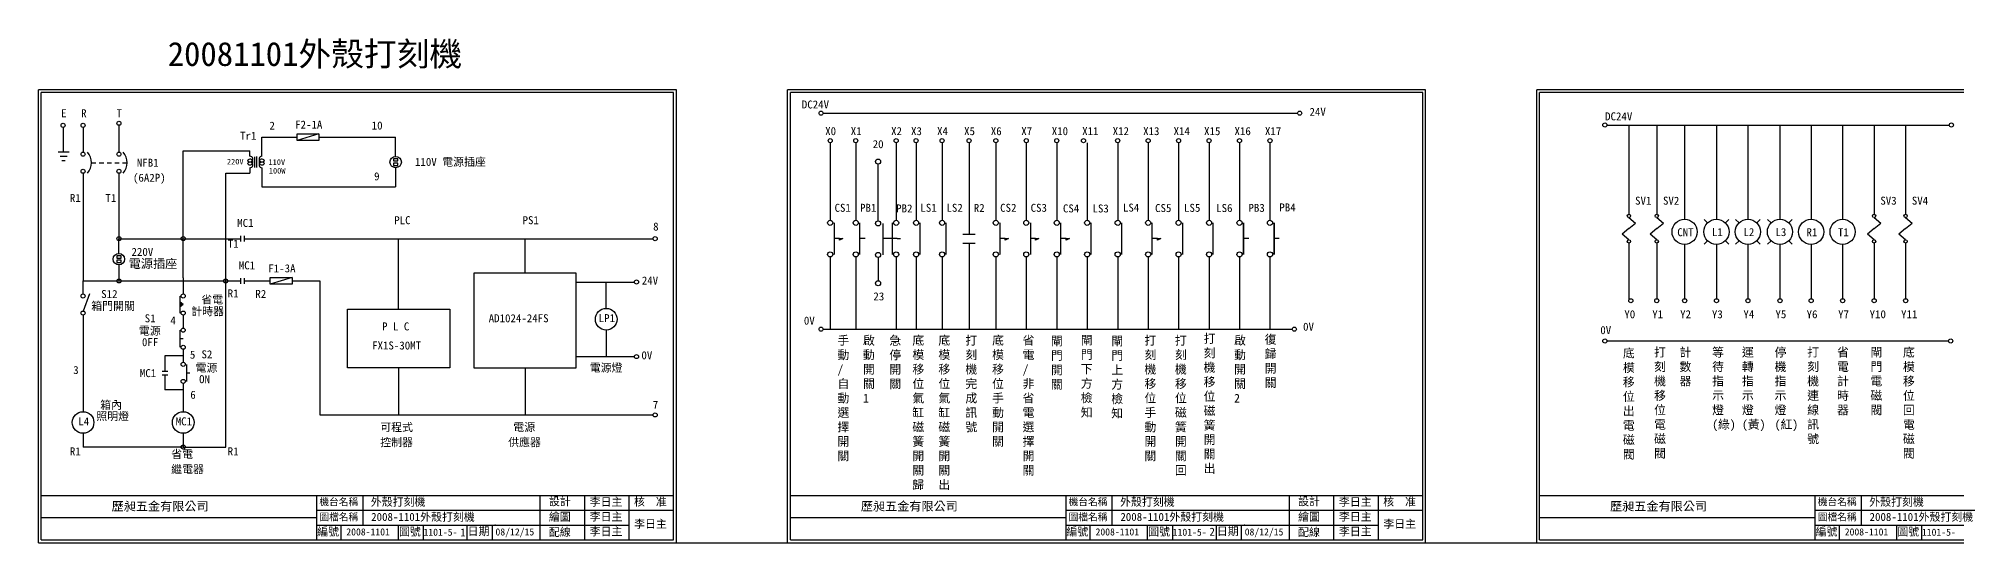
# Model space of a CAD drawing. Extents: x 144 to 1779, y -108 to 119.
# Drawn here: x 144 to 1007, y -108 to 119 of the extents above; entities that cross this region are included whole.
import ezdxf

# ---------------------------------------------------------------- set-up
doc = ezdxf.new("R2010")
doc.units = 0
doc.linetypes.add('HIDDEN9', pattern=[3.5, 2, -1.5])
doc.layers.get('0').update_dxf_attribs({"linetype": 'CONTINUOUS'})
doc.layers.add('圖框層', color=7, linetype='CONTINUOUS')
doc.layers.add('標尺寸層', color=3, linetype='CONTINUOUS')
doc.styles.add('CNS', font='romanc.shx', dxfattribs={"bigfont": 'chineset.shx'})
doc.styles.add('STSL', font='KAIU.TTF')
doc.styles.add('標楷體', font='KAIU.TTF')

# ---------------------------------------------------------------- blocks, each defined once
blk = doc.blocks.new('變壓器')
for p, q in [((0, -2.37), (0, 0)), ((5.38, -2.37), (5.38, 0)), ((0, -7.63), (0, -9.97)), ((2.22, -7.44), (2.22, -2.6)), ((3.16, -7.5), (3.16, -2.55)), ((5.38, -7.63), (5.38, -9.97))]:
    blk.add_line(p, q)
for centre, start, end in [((0, -3.69), 210, 90), ((0, -5), 210, 150), ((0, -6.31), 270, 150), ((5.38, -3.69), 90, 330), ((5.38, -5), 30, 330), ((5.38, -6.31), 30, 270)]:
    blk.add_arc(centre, 1.31, start, end)
blk = doc.blocks.new('20081101外殼打刻機圖塊')
at = {"layer": '圖框層'}
for p, q in [((287, 203.97), (0, 203.97)), ((0, 0), (0, 203.97)), ((285.75, 202.72), (1.25, 202.72)), ((1.25, 1.25), (1.25, 202.72)), ((285.75, 1.25), (285.75, 202.72)), ((287, 0), (287, 203.97)), ((1.25, 21.25), (111.73, 21.25)), ((111.73, 21.25), (285.75, 21.25)), ((125.28, 1.25), (125.28, 21.25)), ((146.05, 7.92), (146.05, 21.25)), ((225.75, 1.25), (225.75, 21.25)), ((245.75, 1.25), (245.75, 21.25)), ((265.75, 1.25), (265.75, 21.25)), ((125.28, 11.25), (1.25, 11.25)), ((125.28, 14.58), (285.75, 14.58)), ((0, 0), (287, 0)), ((1.25, 1.25), (285.75, 1.25)), ((125.28, 7.92), (265.75, 7.92)), ((136.15, 1.25), (136.15, 8)), ((161.92, 1.25), (161.92, 7.92)), ((173.23, 1.25), (173.23, 7.92)), ((192.94, 1.25), (192.94, 7.92)), ((204.21, 1.25), (204.21, 7.92))]:
    blk.add_line(p, q, dxfattribs=at)
blk.add_point((205.54, 7.92), dxfattribs=at)
at = {"layer": '圖框層', "style": 'STSL'}
for s, height, p in [('歷昶五金有限公司', 4, (32.94, 14.44)), ('機台名稱', 3.2, (126.4, 16.81)), ('外殼打刻機', 3.6, (149.54, 16.57)), ('設計', 3.6, (229.63, 16.79)), ('李日主', 3.6, (247.98, 16.58)), ('核  准', 3.6, (267.92, 16.65)), ('圖檔名稱', 3.2, (126.4, 10.01)), ('2008-1101外殼打刻機', 3.6, (149.69, 9.8)), ('繪圖', 3.6, (229.63, 9.88)), ('李日主', 3.6, (247.98, 9.91)), ('李日主', 3.6, (267.98, 6.65)), ('編號', 3.6, (125.43, 3.16)), ('2008-1101', 3.2, (138.52, 3.26)), ('圖號', 3.6, (162.19, 3.16)), ('1101-5-', 3.2, (173.23, 3.12)), ('日期', 3.6, (193.07, 3.33)), ('08/12/15', 3.2, (205.62, 3.25)), ('配線', 3.6, (229.63, 2.96)), ('李日主', 3.6, (247.98, 3.25))]:
    blk.add_text(s, height=height, dxfattribs=at).set_placement(p)

msp = doc.modelspace()

# ---------------------------------------------------------------- hatches: boundary and pattern name
at = {"layer": '標尺寸層'}
for points in [[(504.52, 28.16), (504.52, 28.88), (506.05, 28.88)], [(579, 28.16), (579, 28.88), (580.54, 28.88)], [(592.71, 28.16), (592.71, 28.88), (594.24, 28.88)], [(606.41, 28.16), (606.41, 28.88), (607.95, 28.88)], [(647.53, 28.16), (647.53, 28.88), (649.06, 28.88)], [(207.84, 0.37), (207.84, -2), (209.26, -0.82)]]:
    msp.add_hatch(color=7, dxfattribs=at).paths.add_polyline_path(points)
h = msp.add_hatch(color=7, dxfattribs=at)
edge = h.paths.add_edge_path(flags=17)
edge.add_line((209.26, -0.82), (207.84, -2))
edge = h.paths.add_edge_path(flags=17)
edge.add_line((209.26, -0.82), (207.84, 0.37))
edge = h.paths.add_edge_path(flags=16)
edge.add_line((207.84, 3.03), (207.84, -4.66))
h.paths.add_polyline_path([(207.84, 3.03), (207.84, -4.66)], flags=17)
edge = h.paths.add_edge_path()
edge.add_line((209.26, -0.82), (207.84, -2))
edge.add_line((209.26, -0.82), (207.84, 0.37))
edge.add_line((207.84, 3.03), (207.84, -4.66))

# ---------------------------------------------------------------- linework, layer by layer
at = {"color": 7}
for p, q in [((399.58, -2.58), (399.58, 9.33)), ((399.58, -12.31), (399.58, -24.25))]:
    msp.add_line(p, q, dxfattribs=at)
at = {"layer": '標尺寸層', "color": 7}
for p, q in [((155.26, 78.99), (155.26, 67.83)), ((164.26, 78.99), (164.26, 67.83)), ((180.38, 79.9), (180.38, 67.83)), ((497.14, 85.37), (710.57, 85.37)), ((849.71, 80.03), (1003.72, 80.03)), ((859.57, 80.03), (859.57, 39.84)), ((872.11, 80.03), (872.11, 39.84)), ((884.66, 80.03), (884.66, 37.59)), ((898.96, 80.03), (898.96, 37.59)), ((913.12, 80.03), (913.12, 37.59)), ((927.53, 80.03), (927.53, 37.59)), ((941.56, 80.03), (941.56, 37.59)), ((955.72, 80.03), (955.72, 37.59)), ((969.89, 80.03), (969.89, 39.84)), ((984.05, 80.03), (984.05, 39.84)), ((244.72, 68.37), (244.72, 74.54)), ((244.72, 74.54), (260.51, 74.54)), ((270.33, 76.02), (260.51, 73.05)), ((270.33, 74.54), (304.87, 74.54)), ((304.87, 65.94), (304.87, 74.54)), ((500.34, 72.06), (500.34, 37.14)), ((511.82, 72.06), (511.82, 37.14)), ((529.99, 72.06), (529.99, 37.14)), ((538.95, 72.06), (538.95, 37.14)), ((550.66, 72.06), (550.66, 37.14)), ((562.81, 72.06), (562.81, 30.86)), ((574.82, 72.06), (574.82, 37.14)), ((588.53, 72.06), (588.53, 37.14)), ((602.23, 72.06), (602.23, 37.14)), ((615.94, 72.06), (615.94, 37.14)), ((629.64, 72.06), (629.64, 37.14)), ((643.35, 72.06), (643.35, 37.14)), ((657.05, 72.06), (657.05, 37.14)), ((670.75, 72.06), (670.75, 37.14)), ((684.45, 72.06), (684.45, 37.14)), ((698.15, 72.06), (698.15, 37.14)), ((153, 68), (158, 68)), ((153.89, 66), (157.11, 66)), ((154.78, 64), (156.22, 64)), ((209.31, 11.16), (209.31, 68.37)), ((209.31, 68.37), (239.34, 68.37)), ((304.87, 60.81), (304.87, 52.21)), ((521.87, 36.89), (521.87, 62.43)), ((164.26, 58.3), (164.26, 51.52)), ((180.38, 58.3), (180.38, 28.84)), ((228.43, 28.84), (228.43, 58.41)), ((228.43, 58.41), (239.34, 58.41)), ((244.72, 58.41), (244.72, 52.21)), ((244.72, 52.21), (304.87, 52.21)), ((164.26, 51.52), (164.26, 9.81)), ((502.19, 35.99), (502.19, 21.76)), ((513.67, 21.76), (513.67, 35.99)), ((523.95, 35.74), (523.95, 21.51)), ((528.15, 35.99), (528.15, 21.76)), ((540.81, 21.76), (540.81, 35.99)), ((552.51, 21.76), (552.51, 35.99)), ((576.68, 35.99), (576.68, 21.76)), ((590.38, 35.99), (590.38, 21.76)), ((604.09, 21.76), (604.09, 35.99)), ((617.79, 21.76), (617.79, 35.99)), ((631.5, 21.76), (631.5, 35.99)), ((645.2, 21.76), (645.2, 35.99)), ((658.9, 21.76), (658.9, 35.99)), ((672.6, 21.76), (672.6, 35.99)), ((686.3, 21.76), (686.3, 35.99)), ((686.3, 35.99), (686.3, 21.76)), ((700, 21.76), (700, 35.99)), ((700, 35.99), (700, 21.76)), ((859.57, 38.34), (862.57, 35.85)), ((859.57, 33.36), (862.57, 35.85)), ((872.11, 38.34), (875.12, 35.85)), ((872.11, 33.36), (875.12, 35.85)), ((894.96, 35.93), (893.4, 37.48)), ((902.97, 35.93), (904.52, 37.48)), ((909.12, 35.93), (907.57, 37.48)), ((917.13, 35.93), (918.68, 37.48)), ((923.53, 35.93), (921.97, 37.48)), ((931.54, 35.93), (933.09, 37.48)), ((969.89, 38.34), (972.89, 35.85)), ((969.89, 33.36), (972.89, 35.85)), ((984.05, 38.34), (987.05, 35.85)), ((984.05, 33.36), (987.05, 35.85)), ((180.38, 28.84), (228.43, 28.84)), ((180.38, 22.18), (180.38, 28.84)), ((228.43, -64.97), (228.43, 28.84)), ((228.43, 28.84), (235.29, 28.84)), ((235.29, 27.54), (235.29, 30.14)), ((236.95, 27.54), (236.95, 30.14)), ((236.95, 28.84), (243.82, 28.84)), ((241.76, 28.84), (270.33, 28.84)), ((270.33, 28.84), (420.66, 28.84)), ((306.2, -2.93), (306.2, 28.84)), ((363.11, 13.29), (363.11, 28.84)), ((504.52, 28.88), (502.19, 28.88)), ((504.52, 28.88), (506.05, 28.88)), ((506.05, 28.88), (504.52, 28.16)), ((504.52, 28.16), (504.52, 28.88)), ((516, 28.88), (513.67, 28.88)), ((530.48, 28.88), (523.95, 28.88)), ((530.48, 28.88), (532.01, 28.88)), ((560.02, 30.86), (565.59, 30.86)), ((560.02, 26.89), (565.59, 26.89)), ((562.81, 26.89), (562.81, -11.89)), ((579, 28.88), (576.68, 28.88)), ((579, 28.88), (580.54, 28.88)), ((580.54, 28.88), (579, 28.16)), ((579, 28.16), (579, 28.88)), ((592.71, 28.88), (590.38, 28.88)), ((592.71, 28.88), (594.24, 28.88)), ((594.24, 28.88), (592.71, 28.16)), ((592.71, 28.16), (592.71, 28.88)), ((606.41, 28.88), (604.09, 28.88)), ((606.41, 28.88), (607.95, 28.88)), ((607.95, 28.88), (606.41, 28.16)), ((606.41, 28.16), (606.41, 28.88)), ((647.53, 28.88), (645.2, 28.88)), ((647.53, 28.88), (645.2, 28.88)), ((647.53, 28.88), (649.06, 28.88)), ((649.06, 28.88), (647.53, 28.16)), ((647.53, 28.16), (647.53, 28.88)), ((688.63, 28.88), (686.3, 28.88)), ((702.33, 28.88), (700, 28.88)), ((859.57, 33.36), (856.56, 30.87)), ((859.57, 28.38), (856.56, 30.87)), ((859.57, 26.88), (859.57, 1.81)), ((872.11, 33.36), (869.11, 30.87)), ((872.11, 28.38), (869.11, 30.87)), ((872.11, 26.88), (872.11, 1.81)), ((884.66, 26.26), (884.66, 1.81)), ((894.96, 27.92), (893.4, 26.37)), ((898.96, 26.26), (898.96, 1.81)), ((902.97, 27.92), (904.52, 26.37)), ((909.12, 27.92), (907.57, 26.37)), ((913.12, 26.26), (913.12, 1.81)), ((917.13, 27.92), (918.68, 26.37)), ((923.53, 27.92), (921.97, 26.37)), ((927.53, 26.26), (927.53, 1.81)), ((931.54, 27.92), (933.09, 26.37)), ((941.56, 26.26), (941.56, 1.81)), ((955.72, 26.26), (955.72, 1.81)), ((969.89, 33.36), (966.88, 30.87)), ((969.89, 28.38), (966.88, 30.87)), ((969.89, 26.88), (969.89, 1.81)), ((984.05, 33.36), (981.04, 30.87)), ((984.05, 28.38), (981.04, 30.87)), ((984.05, 26.88), (984.05, 1.81)), ((500.34, 20.61), (500.34, -11.89)), ((511.82, 20.61), (511.82, -11.89)), ((521.87, 20.36), (521.87, 9.92)), ((529.99, 20.61), (529.99, -11.89)), ((538.95, 20.61), (538.95, -11.89)), ((550.66, 20.61), (550.66, -11.89)), ((574.82, 20.61), (574.82, -11.89)), ((588.53, 20.61), (588.53, -11.89)), ((602.23, 20.61), (602.23, -11.89)), ((615.94, 20.61), (615.94, -11.89)), ((629.64, 20.61), (629.64, -11.89)), ((643.35, 20.61), (643.35, -11.89)), ((657.05, 20.61), (657.05, -11.89)), ((670.75, 20.61), (670.75, -11.89)), ((684.45, 20.61), (684.45, -11.89)), ((698.15, 20.61), (698.15, -11.89)), ((164.26, 9.81), (235.29, 9.81)), ((164.26, 3.95), (164.26, 9.81)), ((180.38, 17.05), (180.38, 9.81)), ((209.31, 11.16), (209.31, 3.95)), ((235.29, 8.51), (235.29, 11.11)), ((236.95, 8.51), (236.95, 11.11)), ((236.95, 9.81), (243.82, 9.81)), ((241.76, 9.81), (248.45, 9.81)), ((258.27, 11.3), (248.45, 8.32)), ((258.27, 9.81), (270.69, 9.81)), ((270.69, 9.81), (270.69, -50.53)), ((386.13, 9.33), (412.29, 9.33)), ((167.15, 3.95), (164.26, -3.74)), ((207.84, 3.03), (207.84, -4.66)), ((209.26, -0.82), (207.84, 0.37)), ((207.84, 0.37), (207.84, -2)), ((164.26, -5.58), (164.26, -49.06)), ((209.26, -0.82), (207.84, -2)), ((209.31, -5.58), (209.31, -11.44)), ((207.84, -12.36), (207.84, -20.05)), ((207.84, -16.16), (209.26, -16.16)), ((497.34, -11.89), (708.17, -11.89)), ((849.71, -17.23), (1003.42, -17.23)), ((209.31, -23.9), (201.08, -23.9)), ((201.08, -23.9), (201.08, -30.76)), ((209.31, -20.97), (209.31, -26.83)), ((386.13, -24.25), (412.29, -24.25)), ((199.78, -30.76), (202.38, -30.76)), ((199.78, -32.42), (202.38, -32.42)), ((201.08, -32.42), (201.08, -39.29)), ((210.85, -27.75), (210.85, -35.43)), ((210.85, -31.55), (212.28, -31.55)), ((306.2, -29.29), (306.2, -50.53)), ((363.11, -29.29), (363.11, -50.53)), ((209.31, -39.29), (201.08, -39.29)), ((209.31, -36.35), (209.31, -49.06)), ((270.69, -50.53), (420.66, -50.53)), ((164.26, -58.79), (164.26, -64.97)), ((209.31, -58.79), (209.31, -64.97)), ((209.31, -64.97), (164.26, -64.97)), ((209.31, -64.97), (228.43, -64.97)), ((431.16, -108.06), (481.16, -108.06)), ((768.16, -108.06), (818.16, -108.06))]:
    msp.add_line(p, q, dxfattribs=at)
at = {"layer": '標尺寸層', "color": 7, "linetype": 'HIDDEN9'}
msp.add_line((168.03, 63.07), (184.14, 63.07), dxfattribs=at)
at = {"layer": '標尺寸層', "color": 7}
for points in [[(260.51, 76.02), (270.33, 76.02), (270.33, 73.05), (260.51, 73.05)], [(303.87, 63.87), (305.87, 63.87), (305.87, 64.87), (303.87, 64.87)], [(303.87, 61.87), (305.87, 61.87), (305.87, 62.87), (303.87, 62.87)], [(179.38, 20.11), (181.38, 20.11), (181.38, 21.11), (179.38, 21.11)], [(179.38, 18.11), (181.38, 18.11), (181.38, 19.11), (179.38, 19.11)], [(248.45, 11.3), (258.27, 11.3), (258.27, 8.32), (248.45, 8.32)], [(340.08, -29.29), (386.13, -29.29), (386.13, 13.29), (340.08, 13.29)], [(283.18, -2.93), (329.22, -2.93), (329.22, -29.29), (283.18, -29.29)]]:
    msp.add_lwpolyline(points, close=True, dxfattribs=at)
for centre, radius in [((496.22, 85.37), 0.92), ((711.49, 85.37), 0.92), ((155.26, 79.91), 0.92), ((164.26, 79.91), 0.92), ((180.38, 80.82), 0.92), ((848.79, 80.03), 0.92), ((1004.64, 80.03), 0.92), ((500.34, 72.98), 0.92), ((511.82, 72.98), 0.92), ((529.99, 72.98), 0.92), ((538.95, 72.98), 0.92), ((550.66, 72.98), 0.92), ((562.81, 72.98), 0.92), ((574.82, 72.98), 0.92), ((588.53, 72.98), 0.92), ((602.23, 72.98), 0.92), ((614.26, 72.98), 0.92), ((629.64, 72.98), 0.92), ((643.35, 72.98), 0.92), ((657.05, 72.98), 0.92), ((670.75, 72.98), 0.92), ((684.45, 72.98), 0.92), ((698.15, 72.98), 0.92), ((164.26, 66.91), 0.92), ((180.38, 66.91), 0.92), ((304.87, 63.37), 2.56), ((521.87, 63.58), 1.15), ((164.26, 59.22), 0.92), ((180.38, 59.22), 0.92), ((500.34, 35.99), 1.15), ((511.82, 35.99), 1.15), ((521.87, 35.74), 1.15), ((529.99, 35.99), 1.15), ((538.95, 35.99), 1.15), ((550.66, 35.99), 1.15), ((574.82, 35.99), 1.15), ((588.53, 35.99), 1.15), ((602.23, 35.99), 1.15), ((615.94, 35.99), 1.15), ((629.64, 35.99), 1.15), ((643.35, 35.99), 1.15), ((657.05, 35.99), 1.15), ((670.75, 35.99), 1.15), ((684.45, 35.99), 1.15), ((698.15, 35.99), 1.15), ((859.57, 39.09), 0.751), ((872.11, 39.09), 0.751), ((884.66, 31.93), 5.66), ((898.96, 31.93), 5.66), ((913.12, 31.93), 5.66), ((927.53, 31.93), 5.66), ((941.56, 31.93), 5.66), ((955.72, 31.93), 5.66), ((969.89, 39.09), 0.751), ((984.05, 39.09), 0.751), ((180.38, 28.84), 0.92), ((209.31, 28.84), 0.92), ((421.58, 28.84), 0.92), ((859.57, 27.63), 0.751), ((872.11, 27.63), 0.751), ((969.89, 27.63), 0.751), ((984.05, 27.63), 0.751), ((180.38, 19.61), 2.56), ((500.34, 21.76), 1.15), ((511.82, 21.76), 1.15), ((521.87, 21.51), 1.15), ((529.99, 21.76), 1.15), ((538.95, 21.76), 1.15), ((550.66, 21.76), 1.15), ((574.82, 21.76), 1.15), ((588.53, 21.76), 1.15), ((602.23, 21.76), 1.15), ((615.94, 21.76), 1.15), ((629.64, 21.76), 1.15), ((643.35, 21.76), 1.15), ((657.05, 21.76), 1.15), ((670.75, 21.76), 1.15), ((684.45, 21.76), 1.15), ((698.15, 21.76), 1.15), ((180.38, 9.81), 0.92), ((228.43, 9.81), 0.92), ((413.21, 9.33), 0.92), ((521.87, 8.76), 1.15), ((164.26, 3.03), 0.92), ((209.31, 3.03), 0.92), ((860.47, 0.89), 0.92), ((872.13, 0.89), 0.92), ((884.68, 0.89), 0.92), ((898.98, 0.89), 0.92), ((913.14, 0.89), 0.92), ((927.55, 0.89), 0.92), ((941.58, 0.89), 0.92), ((955.74, 0.89), 0.92), ((969.9, 0.89), 0.92), ((984.07, 0.89), 0.92), ((164.26, -4.66), 0.92), ((209.31, -4.66), 0.92), ((399.58, -7.44), 4.87), ((209.31, -12.36), 0.92), ((496.22, -11.89), 0.92), ((709.09, -11.89), 0.92), ((848.79, -17.23), 0.92), ((1004.34, -17.23), 0.92), ((209.31, -20.05), 0.92), ((413.21, -24.25), 0.92), ((209.31, -27.75), 0.92), ((209.31, -35.43), 0.92), ((164.26, -53.93), 4.87), ((209.31, -53.93), 4.87), ((421.58, -50.53), 0.92), ((209.31, -64.97), 0.92)]:
    msp.add_circle(centre, radius, dxfattribs=at)
for centre in [(160.96, 63.07), (177.07, 63.07)]:
    msp.add_arc(centre, 7.07, 317.65356, 42.34644, dxfattribs=at)

# ---------------------------------------------------------------- block references
for name, p in [('20081101外殼打刻機圖塊', (144.16, -108.06)), ('20081101外殼打刻機圖塊', (481.16, -108.06)), ('20081101外殼打刻機圖塊', (818.16, -108.06)), ('變壓器', (239.34, 68.37))]:
    msp.add_blockref(name, p, dxfattribs=at)

# ---------------------------------------------------------------- texts
at = {"layer": '圖框層', "color": 4, "style": 'STSL'}
for s, height, p in [('20081101外殼打刻機', 10.8, (202.35, 106.63)), ('DC24V', 3.6, (487.56, 87.48)), ('24V', 3.6, (715.92, 84.18)), ('F2-1A', 3.6, (259.65, 78.42)), ('X0', 3.6, (498.08, 75.48)), ('X1', 3.6, (509.56, 75.48)), ('X2', 3.6, (527.73, 75.48)), ('X3', 3.6, (536.69, 75.48)), ('X4', 3.6, (548.4, 75.48)), ('X5', 3.6, (560.55, 75.48)), ('X6', 3.6, (572.57, 75.48)), ('X7', 3.6, (586.27, 75.48)), ('X10', 3.6, (599.98, 75.48)), ('X11', 3.6, (613.68, 75.48)), ('X12', 3.6, (627.39, 75.48)), ('X13', 3.6, (641.09, 75.48)), ('X14', 3.6, (654.79, 75.48)), ('X15', 3.6, (668.49, 75.48)), ('X16', 3.6, (682.19, 75.48)), ('X17', 3.6, (695.89, 75.48)), ('Tr1', 3.6, (234.93, 73.4)), ('20', 3.6, (519.44, 69.62)), ('NFB1', 3.6, (188.45, 61.25)), ('220V', 2.5, (228.98, 62.29)), ('110V', 2.5, (247.67, 62.09)), ('100W', 2.5, (247.83, 58.18)), ('110V 電源插座', 3.6, (313.56, 61.63)), ('(6A2P)', 3.6, (186.71, 54.49)), ('CS1', 3.6, (502.29, 40.95)), ('PB1', 3.6, (513.77, 40.95)), ('PB2', 3.6, (529.99, 40.67)), ('LS1', 3.6, (540.9, 40.95)), ('LS2', 3.6, (552.61, 40.95)), ('R2', 3.6, (564.9, 40.88)), ('CS2', 3.6, (576.77, 40.95)), ('CS3', 3.6, (590.48, 40.95)), ('CS4', 3.6, (605.01, 40.68)), ('LS3', 3.6, (618.31, 40.66)), ('LS4', 3.6, (632, 41.04)), ('CS5', 3.6, (646.46, 40.84)), ('LS5', 3.6, (659.49, 40.94)), ('LS6', 3.6, (673.94, 40.84)), ('PB3', 3.6, (688.47, 40.94)), ('PB4', 3.6, (702.36, 41.12)), ('SV1', 3.6, (862.37, 44.16)), ('SV2', 3.6, (874.92, 44.16)), ('SV3', 3.6, (972.69, 44.16)), ('SV4', 3.6, (986.85, 44.16)), ('MC1', 3.6, (233.61, 34.14)), ('PLC', 3.6, (304.24, 35.38)), ('PS1', 3.6, (361.95, 35.38)), ('CNT', 3.6, (881.35, 29.96)), ('L1', 3.6, (896.94, 30.01)), ('L2', 3.6, (911.11, 30.01)), ('L3', 3.6, (925.51, 30.01)), ('R1', 3.6, (939.45, 29.96)), ('T1', 3.6, (953.62, 29.96)), ('220V ', 3.6, (186.04, 21.11)), ('MC1', 3.6, (234.3, 15.03)), ('F1-3A', 3.6, (247.59, 13.69)), ('箱門開關', 3.6, (167.94, -3.28)), ('S12', 3.6, (172.42, 2.13)), ('省電', 3.6, (217.46, -0.38)), ('23', 3.6, (519.75, 1.07)), ('S1', 3.6, (191.98, -8.82)), ('計時器', 3.6, (212.94, -5.67)), ('AD1024-24FS', 3.6, (346.72, -8.79)), ('LP1', 3.6, (396.2, -8.74)), ('0V', 3.6, (488.49, -9.85)), ('Y0', 3.6, (857.54, -6.98)), ('Y1', 3.6, (870.09, -6.98)), ('Y2', 3.6, (882.64, -6.98)), ('Y3', 3.6, (896.94, -6.98)), ('Y4', 3.6, (911.1, -6.98)), ('Y5', 3.6, (925.51, -6.98)), ('Y6', 3.6, (939.53, -6.98)), ('Y7', 3.6, (953.7, -6.98)), ('Y10', 3.6, (967.86, -6.98)), ('Y11', 3.6, (982.02, -6.98)), ('電源', 3.6, (189.37, -14.43)), ('0FF', 3.6, (190.74, -19.54)), ('P L C', 3.6, (298.75, -12.46)), ('0V', 3.6, (713.03, -12.58)), ('S2', 3.6, (217.53, -25.03)), ('FX1S-30MT', 3.6, (294.27, -21.05)), ('MC1', 3.6, (189.82, -33.5)), ('電源', 3.6, (214.87, -31.08)), ('ON', 3.6, (216.45, -36.24)), ('電源燈', 3.6, (392.17, -31.06)), ('L4', 3.6, (162.14, -55.22)), ('照明燈', 3.6, (170.21, -52.9)), ('箱內', 3.6, (171.97, -47.85)), ('MC1', 3.6, (205.93, -55.22)), ('可程式', 3.6, (297.93, -57.87)), ('電源', 3.6, (357.79, -57.87)), ('省電', 3.6, (203.9, -70.02)), ('控制器', 3.6, (297.93, -64.65)), ('供應器', 3.6, (355.48, -64.65)), ('繼電器', 3.6, (203.9, -76.8))]:
    msp.add_text(s, height=height, dxfattribs=at).set_placement(p)
at = {"layer": '圖框層', "style": 'STSL'}
for s, p in [('E', (154.38, 83.57)), ('R', (163.38, 83.57)), ('T', (179.34, 83.57)), ('2', (248.09, 77.94)), ('10', (294.1, 78.01)), ('DC24V', (848.89, 82.14)), ('9', (295.18, 55.14)), ('R1', (158.33, 45.37)), ('T1', (174.29, 45.37)), ('8', (420.7, 32.5)), ('T1', (229.32, 24.77)), ('24V', (415.59, 8.2)), ('R1', (229.32, 2.4)), ('R2', (241.77, 2.16)), ('4', (203.52, -9.8)), ('0V', (846.73, -14.15)), ('5', (212.31, -25.18)), ('0V', (415.41, -25.46)), ('3', (159.83, -32.1)), ('6', (212.49, -43.24)), ('7', (420.54, -47.78)), ('R1', (158.33, -68.73)), ('R1', (229.32, -68.73)), ('1', (333.9, -105.25)), ('2', (670.92, -104.91))]:
    msp.add_text(s, height=3.6, dxfattribs=at).set_placement(p)
at = {"layer": '標尺寸層', "color": 4, "insert": (184.79, 19.61), "char_height": 4, "width": 51.2497, "attachment_point": 1, "style": '標楷體'}
msp.add_mtext('電源插座', dxfattribs=at)
at = {"layer": '標尺寸層', "color": 7, "char_height": 3.9, "attachment_point": 1, "style": 'CNS'}
for s, insert, width in [('{\\fDFKai-SB|b0|i0|c136|p65;手動\\P/\\P自動選擇開關}', (503.59, -15.03), 4.9608), ('{\\fDFKai-SB|b0|i0|c136|p65;啟動開關\\P1}', (515.07, -15.03), 4.9608), ('{\\fDFKai-SB|b0|i0|c136|p65;急停開關}', (526.93, -15.09), 4.9608), ('{\\fDFKai-SB|b0|i0|c136|p65;底模移位氣缸磁簧開關歸}', (537.29, -15.03), 4.9608), ('{\\fDFKai-SB|b0|i0|c136|p65;底模移位氣缸磁簧開關出}', (548.99, -15.03), 4.9608), ('{\\fDFKai-SB|b0|i0|c136|p65;打刻機完成訊號}', (561.14, -15.03), 4.9608), ('{\\fDFKai-SB|b0|i0|c136|p65;底模移位手動\\P開關}', (573.16, -15.03), 4.9608), ('{\\fDFKai-SB|b0|i0|c136|p65;省電\\P/\\P非\\P省\\P電\\P選擇開關}', (586.87, -15.03), 4.9608), ('{\\fDFKai-SB|b0|i0|c136|p65;閘門開關}', (599.62, -15.35), 4.9608), ('{\\fDFKai-SB|b0|i0|c136|p65;閘門下\\P方檢知}', (613.06, -14.93), 4.9608), ('{\\fDFKai-SB|b0|i0|c136|p65;閘門上方檢知}', (626.77, -15.35), 4.9608), ('{\\fDFKai-SB|b0|i0|c136|p65;打刻機移位手動\\P開關}', (641.69, -15.03), 4.9608), ('{\\fDFKai-SB|b0|i0|c136|p65;打刻機移位磁簧開關回}', (655.39, -15.03), 4.2205), ('{\\fDFKai-SB|b0|i0|c136|p65;打刻機移位磁簧開關出}', (668.3, -14.22), 2.8321), ('{\\fDFKai-SB|b0|i0|c136|p65;啟動開關\\P2}', (682, -15.03), 4.9608), ('\\pt0,3.9;{\\fDFKai-SB|b0|i0|c136|p65;復歸開關}', (695.76, -14.59), 2.0895), ('{\\fDFKai-SB|b0|i0|c136|p65;底模移位出\\P電磁閥}', (856.89, -20.81), 3.755), ('{\\fDFKai-SB|b0|i0|c136|p65;打刻機移位\\P電磁閥}', (870.94, -20.36), 4.9608), ('{\\fDFKai-SB|b0|i0|c136|p65;計數器}', (882.35, -20.36), 4.9608), ('{\\fDFKai-SB|b0|i0|c136|p65;等待指\\P示\\P燈\\P(綠)}', (897.03, -20.36), 4.9608), ('{\\fDFKai-SB|b0|i0|c136|p65;運轉指\\P示\\P燈\\P(黃)}', (910.44, -20.36), 4.9608), ('{\\fDFKai-SB|b0|i0|c136|p65;停機指示\\P燈\\P(紅)}', (925.13, -20.36), 4.9608), ('{\\fDFKai-SB|b0|i0|c136|p65;打刻機連線訊\\P號}', (939.81, -20.36), 4.9608), ('{\\fDFKai-SB|b0|i0|c136|p65;省電\\P計\\P時\\P器}', (953.22, -20.36), 4.9608), ('{\\fDFKai-SB|b0|i0|c136|p65;閘門\\P電磁閥}', (968.26, -20.36), 4.9608), ('{\\fDFKai-SB|b0|i0|c136|p65;底模移位回電磁閥}', (982.86, -20.4), 3.1726)]:
    msp.add_mtext(s, dxfattribs=dict(at, insert=insert, width=width))

doc.saveas('drawing.dxf')
